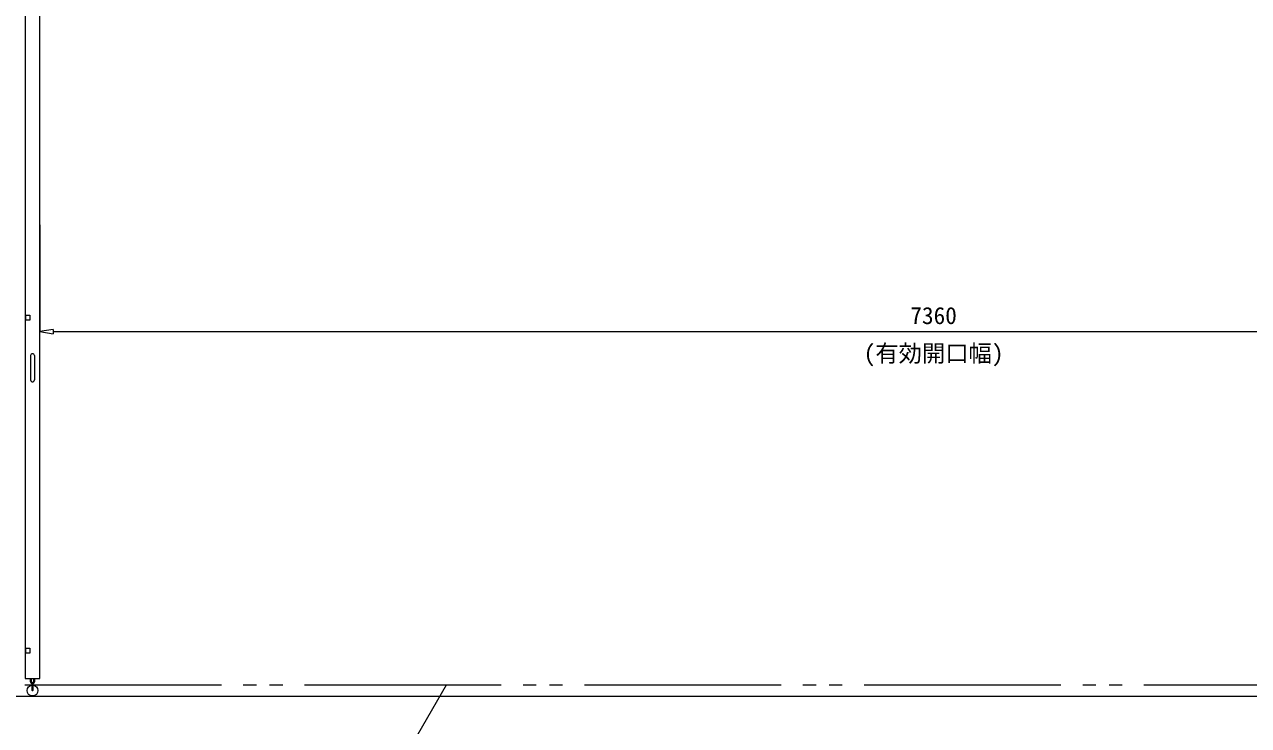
# Model space of a CAD drawing. Units: millimetres, scale not verified. Extents: x -10062 to 10062, y -16938 to 16938.
# Drawn here: x -7086 to -2046, y -13909 to -11021 of the extents above; entities that cross this region are included whole.
import ezdxf
from ezdxf.enums import TextEntityAlignment as Align

# ---------------------------------------------------------------- set-up
doc = ezdxf.new("R2010")
doc.units = ezdxf.units.MM
doc.header["$LTSCALE"] = 90
doc.header["$PDMODE"] = 32
doc.header["$PDSIZE"] = 45
doc.linetypes.add('DOUBLE_CHAIN2', pattern=[12.8, 9, -1, 0.6, -0.6, 0.6, -1])
for name, color, linetype, lineweight in [('0-4_ﾊﾝﾄﾞﾙ', 134, 'Continuous', 18), ('0-5_ﾍﾞｰｽﾗｲﾝ', 134, 'Continuous', 18), ('0-8_ﾜｲﾔｰﾛｰﾌﾟ', 134, 'DOUBLE_CHAIN2', 18), ('0-C_寸法', 134, 'Continuous', 18), ('1-3_中央走行棒左', 134, 'Continuous', 18), ('1-B_文字', 134, 'Continuous', 18)]:
    doc.layers.add(name, color=color, linetype=linetype, lineweight=lineweight)
doc.styles.add('ＭＳ ゴシック', font='')
doc.styles.get('ＭＳ ゴシック').set_extended_font_data('MS Gothic')

msp = doc.modelspace()

# ---------------------------------------------------------------- linework, layer by layer
at = {"layer": '0-4_ﾊﾝﾄﾞﾙ'}
for p, q in [((-7060.5, -12384.94), (-7060.5, -12484.94)), ((-7044.5, -12384.94), (-7044.5, -12484.94))]:
    msp.add_line(p, q, dxfattribs=at)
for centre, start, end in [((-7052.5, -12384.94), 0, 180), ((-7052.5, -12484.94), 180, 0)]:
    msp.add_arc(centre, 8, start, end, dxfattribs=at)
at = {"layer": '0-5_ﾍﾞｰｽﾗｲﾝ'}
msp.add_line((-9212.5, -13787.5), (1087.5, -13787.5), dxfattribs=at)
at = {"layer": '0-8_ﾜｲﾔｰﾛｰﾌﾟ'}
msp.add_line((637.5, -13742.5), (-7362.5, -13742.5), dxfattribs=at)
at = {"layer": '0-C_寸法'}
for p, q in [((-7022.5, -11845.3), (-7022.5, -12286.9)), ((-6967.5, -12276.73), (-7022.5, -12285.9)), ((-7022.5, -12285.9), (-6967.5, -12295.07)), ((-6967.5, -12276.73), (-6967.5, -12295.07)), ((-6967.5, -12285.9), (282.5, -12285.9))]:
    msp.add_line(p, q, dxfattribs=at)
at = {"layer": '1-3_中央走行棒左'}
for p, q in [((-7061.05, -13728.04), (-7061.05, -13714.94)), ((-7056.05, -13728.04), (-7056.05, -13714.94)), ((-7055, -13729.44), (-7055, -13764.44)), ((-7050, -13764.44), (-7050, -13729.44)), ((-7049.05, -13714.94), (-7049.05, -13728.04)), ((-7044.05, -13714.94), (-7044.05, -13728.04))]:
    msp.add_line(p, q, dxfattribs=at)
msp.add_lwpolyline([(-7077.5, -9494.94), (-7082.5, -9494.94), (-7082.5, -13714.94), (-7022.5, -13714.94), (-7022.5, -9494.94), (-7027.5, -9494.94)], dxfattribs=at)
for points in [[(-7062.85, -12238.44), (-7080.15, -12238.44), (-7080.15, -12218.44), (-7062.85, -12218.44)], [(-7062.85, -13609.94), (-7080.15, -13609.94), (-7080.15, -13589.94), (-7062.85, -13589.94)]]:
    msp.add_lwpolyline(points, close=True, dxfattribs=at)
for radius, start, end in [(8.5, 180, 253.25351), (3.5, 180, 225.59204), (8.5, 287.46347, 360), (3.5, 316.78662, 360)]:
    msp.add_arc((-7052.55, -13728.04), radius, start, end, dxfattribs=at)
msp.add_point((-7052.5, -13764.44), dxfattribs=at)
at = {"layer": '1-B_文字'}
msp.add_lwpolyline([(-5349.58, -13742.5), (-5606.5, -14187.5), (-5606.86, -14187.5)], dxfattribs=at)

# ---------------------------------------------------------------- texts
at = {"layer": '0-C_寸法', "style": 'ＭＳ ゴシック'}
for s, p in [('7360', (-3438.5, -12276)), ('(有効開口幅)', (-3630.5, -12431.5))]:
    msp.add_text(s, height=70.38, dxfattribs=at).set_placement(p, align=Align.BOTTOM_LEFT)

doc.saveas('drawing.dxf')
